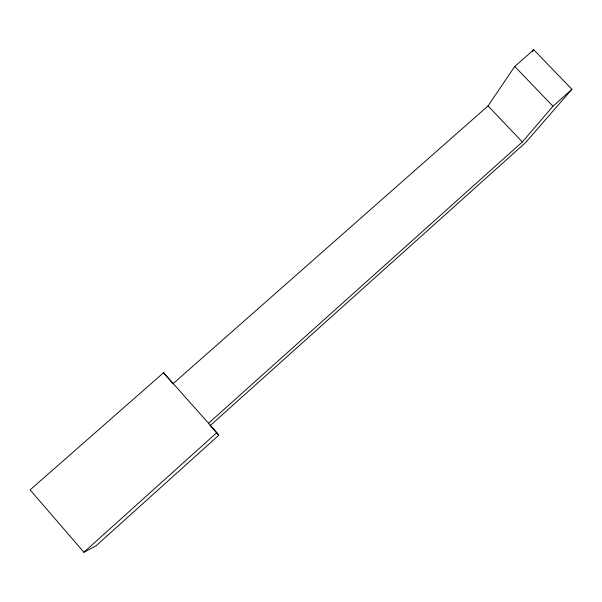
<?xml version="1.0" encoding="UTF-8"?>
<svg xmlns="http://www.w3.org/2000/svg" width="602" height="602" viewBox="0 0 602 602"><rect width="100%" height="100%" fill="white"/><g stroke="black" fill="none" stroke-linecap="round" stroke-linejoin="round"><path stroke-width="0.9" d="M173.173 383.594L488.019 105.944L514.733 66.468L533.748 49.755L571.9 89.277L525.659 142.531L210.211 425.569M532.68 51.298L533.748 49.755M208.495 423.311L522.355 141.944L552.952 106.223L571.9 89.277M83.919 552.245L216.848 432.612L163.571 372.713L30.1 489.893L83.919 552.245L95.929 545.901L218.759 435.254L216.848 432.612M514.733 66.468L552.952 106.223M488.019 105.944L522.355 141.944M173.083 383.888L163.571 372.713M210.113 425.531L218.759 435.254"/></g></svg>
